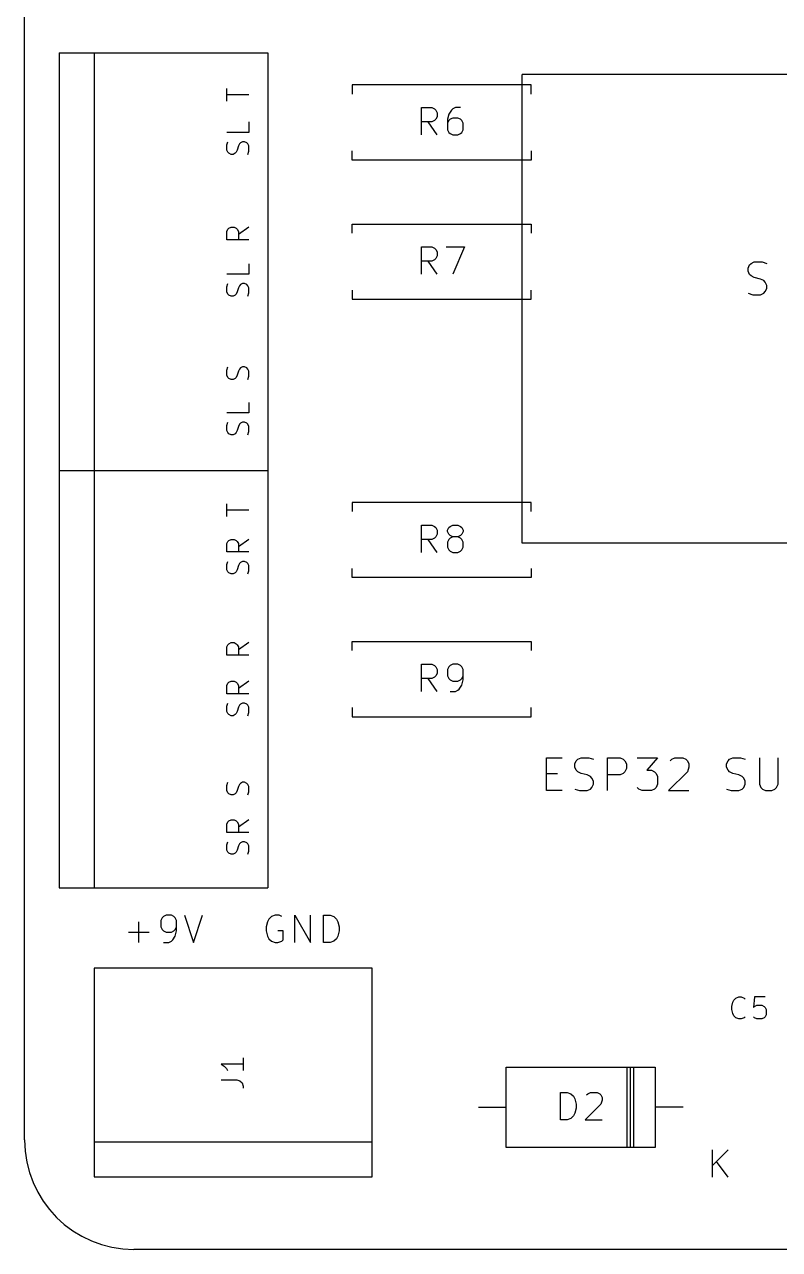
# Model space of a CAD drawing. Header units: millimetres. Extents: x 20 to 122, y -92 to -19.
# Drawn here: x 20 to 47.58, y -92.5 to -47.78 of the extents above; entities that cross this region are included whole.
import ezdxf

# ---------------------------------------------------------------- set-up
doc = ezdxf.new("R2010")
doc.units = ezdxf.units.MM
doc.layers.add('Edge.Cuts', color=40, linetype='CONTINUOUS', true_color=0xfabd2f)
doc.layers.add('F.Silkscreen', color=254, linetype='CONTINUOUS', true_color=0xebdbb2)

msp = doc.modelspace()

# ---------------------------------------------------------------- linework, layer by layer
at = {"layer": 'Edge.Cuts', "linetype": 'CONTINUOUS'}
for p, q in [((20, -88.5), (20, -23.25)), ((117.88, -92.5), (24, -92.5))]:
    msp.add_line(p, q, dxfattribs=at)
at = {"layer": 'Edge.Cuts'}
msp.add_arc((24, -88.5), 4, -180, -90, dxfattribs=at)
at = {"layer": 'F.Silkscreen', "linetype": 'CONTINUOUS'}
for p, q in [((21.27, -48.82), (21.27, -64.06)), ((21.27, -48.82), (28.89, -48.82)), ((22.54, -48.82), (22.54, -64.06)), ((28.89, -48.82), (28.89, -64.06)), ((38.179999, -66.72), (38.179999, -49.61)), ((67.739999, -49.61), (38.179999, -49.61)), ((31.97, -49.99), (31.97, -50.32)), ((38.51, -49.99), (31.97, -49.99)), ((38.51, -50.32), (38.51, -49.99)), ((27.393855, -50.579047), (27.393855, -50.121904)), ((28.193855, -50.350476), (27.393855, -50.350476)), ((34.501905, -51.814819), (34.501905, -50.814819)), ((34.501905, -50.814819), (34.882857, -50.814819)), ((34.882857, -50.814819), (34.978095, -50.862438)), ((34.978095, -50.862438), (35.025714, -50.910057)), ((35.025714, -50.910057), (35.073333, -51.005295)), ((35.597143, -50.910057), (35.501905, -51.052914)), ((35.644762, -50.862438), (35.597143, -50.910057)), ((35.74, -50.814819), (35.644762, -50.862438)), ((35.930476, -50.814819), (35.74, -50.814819)), ((28.193855, -51.340952), (28.193855, -51.721904)), ((34.882857, -51.338628), (34.501905, -51.338628)), ((35.073333, -51.814819), (34.74, -51.338628)), ((34.978095, -51.291009), (34.882857, -51.338628)), ((35.025714, -51.24339), (34.978095, -51.291009)), ((35.073333, -51.148152), (35.025714, -51.24339)), ((35.073333, -51.005295), (35.073333, -51.148152)), ((35.501905, -51.052914), (35.454286, -51.24339)), ((35.454286, -51.24339), (35.454286, -51.624342)), ((35.501905, -51.291009), (35.454286, -51.386247)), ((35.549524, -51.24339), (35.501905, -51.291009)), ((35.644762, -51.195771), (35.549524, -51.24339)), ((35.835238, -51.195771), (35.644762, -51.195771)), ((35.930476, -51.24339), (35.835238, -51.195771)), ((35.978095, -51.291009), (35.930476, -51.24339)), ((36.025714, -51.386247), (35.978095, -51.291009)), ((36.025714, -51.624342), (36.025714, -51.386247)), ((28.193855, -51.721904), (27.393855, -51.721904)), ((35.454286, -51.624342), (35.501905, -51.71958)), ((35.501905, -51.71958), (35.549524, -51.7672)), ((35.549524, -51.7672), (35.644762, -51.814819)), ((35.644762, -51.814819), (35.835238, -51.814819)), ((35.835238, -51.814819), (35.930476, -51.7672)), ((35.930476, -51.7672), (35.978095, -51.71958)), ((35.978095, -51.71958), (36.025714, -51.624342)), ((27.393855, -52.179047), (27.43195, -52.064762)), ((27.393855, -52.369524), (27.393855, -52.179047)), ((27.812902, -52.217143), (27.774807, -52.369524)), ((27.850998, -52.140952), (27.812902, -52.217143)), ((27.889093, -52.102857), (27.850998, -52.140952)), ((27.965283, -52.064762), (27.889093, -52.102857)), ((28.041474, -52.064762), (27.965283, -52.064762)), ((28.117664, -52.102857), (28.041474, -52.064762)), ((28.15576, -52.140952), (28.117664, -52.102857)), ((28.193855, -52.217143), (28.15576, -52.140952)), ((28.193855, -52.407619), (28.193855, -52.217143)), ((27.43195, -52.445714), (27.393855, -52.369524)), ((27.470045, -52.483809), (27.43195, -52.445714)), ((27.546236, -52.521905), (27.470045, -52.483809)), ((27.622426, -52.521905), (27.546236, -52.521905)), ((27.698617, -52.483809), (27.622426, -52.521905)), ((27.736712, -52.445714), (27.698617, -52.483809)), ((27.774807, -52.369524), (27.736712, -52.445714)), ((28.15576, -52.521905), (28.193855, -52.407619)), ((31.97, -52.73), (31.97, -52.4)), ((38.51, -52.73), (31.97, -52.73)), ((38.51, -52.4), (38.51, -52.73)), ((27.393855, -55.335237), (27.43195, -55.259047)), ((27.393855, -55.639999), (27.393855, -55.335237)), ((27.43195, -55.259047), (27.470045, -55.220952)), ((27.470045, -55.220952), (27.546236, -55.182856)), ((27.546236, -55.182856), (27.660521, -55.182856)), ((27.660521, -55.182856), (27.736712, -55.220952)), ((27.736712, -55.220952), (27.774807, -55.259047)), ((27.774807, -55.259047), (27.812902, -55.335237)), ((28.193855, -55.182856), (27.812902, -55.449523)), ((27.812902, -55.335237), (27.812902, -55.639999)), ((31.97, -55.07), (38.51, -55.07)), ((31.97, -55.4), (31.97, -55.07)), ((38.51, -55.07), (38.51, -55.4)), ((28.193855, -55.639999), (27.393855, -55.639999)), ((34.501905, -56.894819), (34.501905, -55.894819)), ((34.501905, -55.894819), (34.882857, -55.894819)), ((34.882857, -55.894819), (34.978095, -55.942438)), ((35.406667, -55.894819), (36.073333, -55.894819)), ((36.073333, -55.894819), (35.644762, -56.894819)), ((34.978095, -55.942438), (35.025714, -55.990057)), ((35.025714, -56.32339), (34.978095, -56.371009)), ((35.025714, -55.990057), (35.073333, -56.085295)), ((35.073333, -56.228152), (35.025714, -56.32339)), ((35.073333, -56.085295), (35.073333, -56.228152)), ((28.193855, -56.51619), (28.193855, -56.897142)), ((34.882857, -56.418628), (34.501905, -56.418628)), ((35.073333, -56.894819), (34.74, -56.418628)), ((34.978095, -56.371009), (34.882857, -56.418628)), ((46.431428, -56.675914), (46.488571, -56.561628)), ((46.431428, -56.7902), (46.431428, -56.675914)), ((46.488571, -56.904485), (46.431428, -56.7902)), ((46.488571, -56.561628), (46.545714, -56.504485)), ((46.545714, -56.504485), (46.659999, -56.447342)), ((46.659999, -56.447342), (46.945714, -56.447342)), ((46.945714, -56.447342), (47.117142, -56.504485)), ((28.193855, -56.897142), (27.393855, -56.897142)), ((46.545714, -56.961628), (46.488571, -56.904485)), ((46.659999, -57.018771), (46.545714, -56.961628)), ((46.888571, -57.075914), (46.659999, -57.018771)), ((47.002857, -57.133057), (46.888571, -57.075914)), ((47.059999, -57.1902), (47.002857, -57.133057)), ((47.117142, -57.304485), (47.059999, -57.1902)), ((27.393855, -57.354285), (27.43195, -57.24)), ((27.393855, -57.544762), (27.393855, -57.354285)), ((27.43195, -57.620952), (27.393855, -57.544762)), ((27.470045, -57.659047), (27.43195, -57.620952)), ((27.546236, -57.697143), (27.470045, -57.659047)), ((27.698617, -57.659047), (27.622426, -57.697143)), ((27.736712, -57.620952), (27.698617, -57.659047)), ((27.774807, -57.544762), (27.736712, -57.620952)), ((27.812902, -57.392381), (27.774807, -57.544762)), ((27.850998, -57.31619), (27.812902, -57.392381)), ((27.889093, -57.278095), (27.850998, -57.31619)), ((27.965283, -57.24), (27.889093, -57.278095)), ((28.041474, -57.24), (27.965283, -57.24)), ((28.117664, -57.278095), (28.041474, -57.24)), ((28.15576, -57.31619), (28.117664, -57.278095)), ((28.193855, -57.392381), (28.15576, -57.31619)), ((28.15576, -57.697143), (28.193855, -57.582857)), ((28.193855, -57.582857), (28.193855, -57.392381)), ((31.97, -57.48), (31.97, -57.81)), ((38.51, -57.81), (38.51, -57.48)), ((46.431428, -57.5902), (46.602857, -57.647342)), ((46.602857, -57.647342), (46.888571, -57.647342)), ((46.888571, -57.647342), (47.002857, -57.5902)), ((47.002857, -57.5902), (47.059999, -57.533057)), ((47.059999, -57.533057), (47.117142, -57.418771)), ((47.117142, -57.418771), (47.117142, -57.304485)), ((27.622426, -57.697143), (27.546236, -57.697143)), ((31.97, -57.81), (38.51, -57.81)), ((27.393855, -60.396189), (27.43195, -60.281904)), ((27.850998, -60.358094), (27.812902, -60.434285)), ((27.889093, -60.319999), (27.850998, -60.358094)), ((27.965283, -60.281904), (27.889093, -60.319999)), ((28.041474, -60.281904), (27.965283, -60.281904)), ((28.117664, -60.319999), (28.041474, -60.281904)), ((28.15576, -60.358094), (28.117664, -60.319999)), ((28.193855, -60.434285), (28.15576, -60.358094)), ((27.393855, -60.586666), (27.393855, -60.396189)), ((27.43195, -60.662856), (27.393855, -60.586666)), ((27.470045, -60.700951), (27.43195, -60.662856)), ((27.546236, -60.739047), (27.470045, -60.700951)), ((27.622426, -60.739047), (27.546236, -60.739047)), ((27.698617, -60.700951), (27.622426, -60.739047)), ((27.736712, -60.662856), (27.698617, -60.700951)), ((27.774807, -60.586666), (27.736712, -60.662856)), ((27.812902, -60.434285), (27.774807, -60.586666)), ((28.15576, -60.739047), (28.193855, -60.624761)), ((28.193855, -60.624761), (28.193855, -60.434285)), ((28.193855, -61.577142), (28.193855, -61.958094)), ((28.193855, -61.958094), (27.393855, -61.958094)), ((27.393855, -62.415237), (27.43195, -62.300952)), ((27.393855, -62.605714), (27.393855, -62.415237)), ((27.812902, -62.453333), (27.774807, -62.605714)), ((27.850998, -62.377142), (27.812902, -62.453333)), ((27.889093, -62.339047), (27.850998, -62.377142)), ((27.965283, -62.300952), (27.889093, -62.339047)), ((28.041474, -62.300952), (27.965283, -62.300952)), ((28.117664, -62.339047), (28.041474, -62.300952)), ((28.15576, -62.377142), (28.117664, -62.339047)), ((28.193855, -62.453333), (28.15576, -62.377142)), ((28.193855, -62.643809), (28.193855, -62.453333)), ((27.43195, -62.681904), (27.393855, -62.605714)), ((27.470045, -62.719999), (27.43195, -62.681904)), ((27.546236, -62.758095), (27.470045, -62.719999)), ((27.622426, -62.758095), (27.546236, -62.758095)), ((27.698617, -62.719999), (27.622426, -62.758095)), ((27.736712, -62.681904), (27.698617, -62.719999)), ((27.774807, -62.605714), (27.736712, -62.681904)), ((28.15576, -62.758095), (28.193855, -62.643809)), ((21.27, -64.059999), (21.27, -79.299999)), ((21.27, -64.059999), (28.89, -64.059999)), ((21.27, -64.06), (28.89, -64.06)), ((22.54, -64.059999), (22.54, -79.299999)), ((28.89, -64.059999), (28.89, -79.299999)), ((27.393855, -65.742855), (27.393855, -65.285712)), ((31.97, -65.229999), (31.97, -65.559999)), ((38.51, -65.229999), (31.97, -65.229999)), ((38.51, -65.559999), (38.51, -65.229999)), ((28.193855, -65.514284), (27.393855, -65.514284)), ((34.501905, -67.054818), (34.501905, -66.054818)), ((34.501905, -66.054818), (34.882857, -66.054818)), ((34.882857, -66.054818), (34.978095, -66.102437)), ((34.978095, -66.102437), (35.025714, -66.150056)), ((35.025714, -66.150056), (35.073333, -66.245294)), ((35.454286, -66.245294), (35.501905, -66.150056)), ((35.501905, -66.150056), (35.549524, -66.102437)), ((35.549524, -66.102437), (35.644762, -66.054818)), ((35.644762, -66.054818), (35.835238, -66.054818)), ((35.835238, -66.054818), (35.930476, -66.102437)), ((35.930476, -66.102437), (35.978095, -66.150056)), ((35.978095, -66.150056), (36.025714, -66.245294)), ((27.43195, -66.657141), (27.470045, -66.619046)), ((27.470045, -66.619046), (27.546236, -66.58095)), ((27.546236, -66.58095), (27.660521, -66.58095)), ((27.660521, -66.58095), (27.736712, -66.619046)), ((27.736712, -66.619046), (27.774807, -66.657141)), ((28.193855, -66.58095), (27.812902, -66.847617)), ((34.882857, -66.578627), (34.501905, -66.578627)), ((35.073333, -67.054818), (34.74, -66.578627)), ((34.978095, -66.531008), (34.882857, -66.578627)), ((35.025714, -66.483389), (34.978095, -66.531008)), ((35.073333, -66.388151), (35.025714, -66.483389)), ((35.073333, -66.245294), (35.073333, -66.388151)), ((35.454286, -66.292913), (35.454286, -66.245294)), ((35.501905, -66.388151), (35.454286, -66.292913)), ((35.501905, -66.578627), (35.454286, -66.673865)), ((35.549524, -66.43577), (35.501905, -66.388151)), ((35.549524, -66.531008), (35.501905, -66.578627)), ((35.644762, -66.483389), (35.549524, -66.43577)), ((35.644762, -66.483389), (35.549524, -66.531008)), ((35.835238, -66.483389), (35.644762, -66.483389)), ((35.930476, -66.43577), (35.835238, -66.483389)), ((35.930476, -66.531008), (35.835238, -66.483389)), ((35.978095, -66.388151), (35.930476, -66.43577)), ((35.978095, -66.578627), (35.930476, -66.531008)), ((36.025714, -66.292913), (35.978095, -66.388151)), ((36.025714, -66.673865), (35.978095, -66.578627)), ((36.025714, -66.245294), (36.025714, -66.292913)), ((27.393855, -66.733331), (27.43195, -66.657141)), ((27.393855, -67.038093), (27.393855, -66.733331)), ((28.193855, -67.038093), (27.393855, -67.038093)), ((27.774807, -66.657141), (27.812902, -66.733331)), ((27.812902, -66.733331), (27.812902, -67.038093)), ((35.454286, -66.673865), (35.454286, -66.864341)), ((35.454286, -66.864341), (35.501905, -66.959579)), ((35.501905, -66.959579), (35.549524, -67.007199)), ((35.549524, -67.007199), (35.644762, -67.054818)), ((35.644762, -67.054818), (35.835238, -67.054818)), ((35.835238, -67.054818), (35.930476, -67.007199)), ((35.930476, -67.007199), (35.978095, -66.959579)), ((35.978095, -66.959579), (36.025714, -66.864341)), ((36.025714, -66.864341), (36.025714, -66.673865)), ((67.739999, -66.72), (38.179999, -66.72)), ((27.393855, -67.495236), (27.43195, -67.380951)), ((27.393855, -67.685713), (27.393855, -67.495236)), ((27.850998, -67.457141), (27.812902, -67.533332)), ((27.889093, -67.419046), (27.850998, -67.457141)), ((27.965283, -67.380951), (27.889093, -67.419046)), ((28.041474, -67.380951), (27.965283, -67.380951)), ((28.117664, -67.419046), (28.041474, -67.380951)), ((28.15576, -67.457141), (28.117664, -67.419046)), ((28.193855, -67.533332), (28.15576, -67.457141)), ((27.43195, -67.761903), (27.393855, -67.685713)), ((27.470045, -67.799998), (27.43195, -67.761903)), ((27.546236, -67.838094), (27.470045, -67.799998)), ((27.622426, -67.838094), (27.546236, -67.838094)), ((27.698617, -67.799998), (27.622426, -67.838094)), ((27.736712, -67.761903), (27.698617, -67.799998)), ((27.774807, -67.685713), (27.736712, -67.761903)), ((27.812902, -67.533332), (27.774807, -67.685713)), ((28.15576, -67.838094), (28.193855, -67.723808)), ((28.193855, -67.723808), (28.193855, -67.533332)), ((31.97, -67.969999), (31.97, -67.639999)), ((38.51, -67.969999), (31.97, -67.969999)), ((38.51, -67.639999), (38.51, -67.969999)), ((27.393855, -70.499045), (27.43195, -70.422855)), ((27.393855, -70.803807), (27.393855, -70.499045)), ((27.43195, -70.422855), (27.470045, -70.38476)), ((27.470045, -70.38476), (27.546236, -70.346664)), ((27.546236, -70.346664), (27.660521, -70.346664)), ((27.660521, -70.346664), (27.736712, -70.38476)), ((27.736712, -70.38476), (27.774807, -70.422855)), ((27.774807, -70.422855), (27.812902, -70.499045)), ((28.193855, -70.346664), (27.812902, -70.613331)), ((27.812902, -70.499045), (27.812902, -70.803807)), ((31.97, -70.31), (38.51, -70.31)), ((31.97, -70.64), (31.97, -70.31)), ((38.51, -70.31), (38.51, -70.64)), ((28.193855, -70.803807), (27.393855, -70.803807)), ((34.501905, -72.134819), (34.501905, -71.134819)), ((34.501905, -71.134819), (34.882857, -71.134819)), ((34.882857, -71.134819), (34.978095, -71.182438)), ((34.978095, -71.182438), (35.025714, -71.230057)), ((35.025714, -71.230057), (35.073333, -71.325295)), ((35.073333, -71.468152), (35.025714, -71.56339)), ((35.073333, -71.325295), (35.073333, -71.468152)), ((35.501905, -71.230057), (35.454286, -71.325295)), ((35.454286, -71.325295), (35.454286, -71.56339)), ((35.549524, -71.182438), (35.501905, -71.230057)), ((35.644762, -71.134819), (35.549524, -71.182438)), ((35.835238, -71.134819), (35.644762, -71.134819)), ((35.930476, -71.182438), (35.835238, -71.134819)), ((35.978095, -71.230057), (35.930476, -71.182438)), ((36.025714, -71.325295), (35.978095, -71.230057)), ((36.025714, -71.706247), (36.025714, -71.325295)), ((27.393855, -71.908569), (27.43195, -71.832379)), ((27.393855, -72.213331), (27.393855, -71.908569)), ((27.43195, -71.832379), (27.470045, -71.794284)), ((27.470045, -71.794284), (27.546236, -71.756188)), ((27.546236, -71.756188), (27.660521, -71.756188)), ((27.660521, -71.756188), (27.736712, -71.794284)), ((27.736712, -71.794284), (27.774807, -71.832379)), ((27.774807, -71.832379), (27.812902, -71.908569)), ((28.193855, -71.756188), (27.812902, -72.022855)), ((27.812902, -71.908569), (27.812902, -72.213331)), ((34.882857, -71.658628), (34.501905, -71.658628)), ((35.073333, -72.134819), (34.74, -71.658628)), ((34.978095, -71.611009), (34.882857, -71.658628)), ((35.025714, -71.56339), (34.978095, -71.611009)), ((35.454286, -71.56339), (35.501905, -71.658628)), ((35.501905, -71.658628), (35.549524, -71.706247)), ((35.549524, -71.706247), (35.644762, -71.753866)), ((35.644762, -71.753866), (35.835238, -71.753866)), ((35.835238, -71.753866), (35.930476, -71.706247)), ((35.882857, -72.03958), (35.978095, -71.896723)), ((35.930476, -71.706247), (35.978095, -71.658628)), ((35.978095, -71.658628), (36.025714, -71.56339)), ((35.978095, -71.896723), (36.025714, -71.706247)), ((28.193855, -72.213331), (27.393855, -72.213331)), ((35.549524, -72.134819), (35.74, -72.134819)), ((35.74, -72.134819), (35.835238, -72.0872)), ((35.835238, -72.0872), (35.882857, -72.03958)), ((27.393855, -72.670474), (27.43195, -72.556189)), ((27.393855, -72.860951), (27.393855, -72.670474)), ((27.43195, -72.937141), (27.393855, -72.860951)), ((27.774807, -72.860951), (27.736712, -72.937141)), ((27.812902, -72.70857), (27.774807, -72.860951)), ((27.850998, -72.632379), (27.812902, -72.70857)), ((27.889093, -72.594284), (27.850998, -72.632379)), ((27.965283, -72.556189), (27.889093, -72.594284)), ((28.041474, -72.556189), (27.965283, -72.556189)), ((28.117664, -72.594284), (28.041474, -72.556189)), ((28.15576, -72.632379), (28.117664, -72.594284)), ((28.193855, -72.70857), (28.15576, -72.632379)), ((28.193855, -72.899046), (28.193855, -72.70857)), ((31.97, -72.72), (31.97, -73.05)), ((38.51, -73.05), (38.51, -72.72)), ((27.470045, -72.975236), (27.43195, -72.937141)), ((27.546236, -73.013332), (27.470045, -72.975236)), ((27.622426, -73.013332), (27.546236, -73.013332)), ((27.698617, -72.975236), (27.622426, -73.013332)), ((27.736712, -72.937141), (27.698617, -72.975236)), ((28.15576, -73.013332), (28.193855, -72.899046)), ((31.97, -73.05), (38.51, -73.05)), ((39.071428, -75.747342), (39.071428, -74.547342)), ((39.071428, -74.547342), (39.642856, -74.547342)), ((40.099999, -74.775914), (40.157142, -74.661628)), ((40.157142, -74.661628), (40.214285, -74.604485)), ((40.214285, -74.604485), (40.32857, -74.547342)), ((40.32857, -74.547342), (40.614285, -74.547342)), ((40.614285, -74.547342), (40.785713, -74.604485)), ((41.299999, -75.747342), (41.299999, -74.547342)), ((41.299999, -74.547342), (41.757142, -74.547342)), ((41.757142, -74.547342), (41.871427, -74.604485)), ((41.871427, -74.604485), (41.92857, -74.661628)), ((41.92857, -74.661628), (41.985713, -74.775914)), ((42.385713, -74.547342), (43.12857, -74.547342)), ((43.12857, -74.547342), (42.72857, -75.004485)), ((43.585713, -74.661628), (43.642856, -74.604485)), ((43.642856, -74.604485), (43.757142, -74.547342)), ((43.757142, -74.547342), (44.042856, -74.547342)), ((44.042856, -74.547342), (44.157142, -74.604485)), ((44.157142, -74.604485), (44.214284, -74.661628)), ((44.214284, -74.661628), (44.271427, -74.775914)), ((45.642856, -74.775914), (45.699999, -74.661628)), ((45.699999, -74.661628), (45.757142, -74.604485)), ((45.757142, -74.604485), (45.871427, -74.547342)), ((45.871427, -74.547342), (46.157142, -74.547342)), ((46.157142, -74.547342), (46.32857, -74.604485)), ((46.842856, -74.547342), (46.842856, -75.518771)), ((47.52857, -75.518771), (47.52857, -74.547342)), ((39.071428, -75.118771), (39.471428, -75.118771)), ((40.099999, -74.8902), (40.099999, -74.775914)), ((40.157142, -75.004485), (40.099999, -74.8902)), ((40.214285, -75.061628), (40.157142, -75.004485)), ((40.32857, -75.118771), (40.214285, -75.061628)), ((40.557142, -75.175914), (40.32857, -75.118771)), ((41.871427, -75.118771), (41.757142, -75.175914)), ((41.92857, -75.061628), (41.871427, -75.118771)), ((41.985713, -74.947342), (41.92857, -75.061628)), ((41.985713, -74.775914), (41.985713, -74.947342)), ((42.72857, -75.004485), (42.899999, -75.004485)), ((42.899999, -75.004485), (43.014285, -75.061628)), ((43.014285, -75.061628), (43.071427, -75.118771)), ((43.071427, -75.118771), (43.12857, -75.233057)), ((44.214284, -75.061628), (43.52857, -75.747342)), ((44.271427, -74.8902), (44.214284, -75.061628)), ((44.271427, -74.775914), (44.271427, -74.8902)), ((45.642856, -74.8902), (45.642856, -74.775914)), ((45.699999, -75.004485), (45.642856, -74.8902)), ((45.757142, -75.061628), (45.699999, -75.004485)), ((45.871427, -75.118771), (45.757142, -75.061628)), ((46.099999, -75.175914), (45.871427, -75.118771)), ((27.393855, -75.559998), (27.43195, -75.445713)), ((27.393855, -75.750475), (27.393855, -75.559998)), ((27.850998, -75.521903), (27.812902, -75.598094)), ((27.889093, -75.483808), (27.850998, -75.521903)), ((27.965283, -75.445713), (27.889093, -75.483808)), ((28.041474, -75.445713), (27.965283, -75.445713)), ((28.117664, -75.483808), (28.041474, -75.445713)), ((28.15576, -75.521903), (28.117664, -75.483808)), ((28.193855, -75.598094), (28.15576, -75.521903)), ((40.671428, -75.233057), (40.557142, -75.175914)), ((40.72857, -75.2902), (40.671428, -75.233057)), ((40.785713, -75.404485), (40.72857, -75.2902)), ((40.72857, -75.633057), (40.785713, -75.518771)), ((40.785713, -75.518771), (40.785713, -75.404485)), ((41.757142, -75.175914), (41.299999, -75.175914)), ((43.12857, -75.518771), (43.071427, -75.633057)), ((43.12857, -75.233057), (43.12857, -75.518771)), ((46.214285, -75.233057), (46.099999, -75.175914)), ((46.271427, -75.2902), (46.214285, -75.233057)), ((46.32857, -75.404485), (46.271427, -75.2902)), ((46.271427, -75.633057), (46.32857, -75.518771)), ((46.32857, -75.518771), (46.32857, -75.404485)), ((46.842856, -75.518771), (46.899999, -75.633057)), ((47.471427, -75.633057), (47.52857, -75.518771)), ((27.43195, -75.826665), (27.393855, -75.750475)), ((27.470045, -75.86476), (27.43195, -75.826665)), ((27.546236, -75.902856), (27.470045, -75.86476)), ((27.622426, -75.902856), (27.546236, -75.902856)), ((27.698617, -75.86476), (27.622426, -75.902856)), ((27.736712, -75.826665), (27.698617, -75.86476)), ((27.774807, -75.750475), (27.736712, -75.826665)), ((27.812902, -75.598094), (27.774807, -75.750475)), ((28.15576, -75.902856), (28.193855, -75.78857)), ((28.193855, -75.78857), (28.193855, -75.598094)), ((39.642856, -75.747342), (39.071428, -75.747342)), ((40.099999, -75.6902), (40.271428, -75.747342)), ((40.271428, -75.747342), (40.557142, -75.747342)), ((40.557142, -75.747342), (40.671428, -75.6902)), ((40.671428, -75.6902), (40.72857, -75.633057)), ((42.442856, -75.6902), (42.385713, -75.633057)), ((42.557142, -75.747342), (42.442856, -75.6902)), ((42.899999, -75.747342), (42.557142, -75.747342)), ((43.014285, -75.6902), (42.899999, -75.747342)), ((43.071427, -75.633057), (43.014285, -75.6902)), ((43.52857, -75.747342), (44.271427, -75.747342)), ((45.642856, -75.6902), (45.814285, -75.747342)), ((45.814285, -75.747342), (46.099999, -75.747342)), ((46.099999, -75.747342), (46.214285, -75.6902)), ((46.214285, -75.6902), (46.271427, -75.633057)), ((46.899999, -75.633057), (46.957142, -75.6902)), ((46.957142, -75.6902), (47.071427, -75.747342)), ((47.071427, -75.747342), (47.299999, -75.747342)), ((47.299999, -75.747342), (47.414284, -75.6902)), ((47.414284, -75.6902), (47.471427, -75.633057)), ((27.393855, -76.969522), (27.43195, -76.893332)), ((27.43195, -76.893332), (27.470045, -76.855237)), ((27.470045, -76.855237), (27.546236, -76.817141)), ((27.546236, -76.817141), (27.660521, -76.817141)), ((27.660521, -76.817141), (27.736712, -76.855237)), ((27.736712, -76.855237), (27.774807, -76.893332)), ((27.774807, -76.893332), (27.812902, -76.969522)), ((28.193855, -76.817141), (27.812902, -77.083808)), ((27.393855, -77.274284), (27.393855, -76.969522)), ((28.193855, -77.274284), (27.393855, -77.274284)), ((27.812902, -76.969522), (27.812902, -77.274284)), ((27.393855, -77.731427), (27.43195, -77.617142)), ((27.393855, -77.921904), (27.393855, -77.731427)), ((27.812902, -77.769523), (27.774807, -77.921904)), ((27.850998, -77.693332), (27.812902, -77.769523)), ((27.889093, -77.655237), (27.850998, -77.693332)), ((27.965283, -77.617142), (27.889093, -77.655237)), ((28.041474, -77.617142), (27.965283, -77.617142)), ((28.117664, -77.655237), (28.041474, -77.617142)), ((28.15576, -77.693332), (28.117664, -77.655237)), ((28.193855, -77.769523), (28.15576, -77.693332)), ((28.193855, -77.959999), (28.193855, -77.769523)), ((27.43195, -77.998094), (27.393855, -77.921904)), ((27.470045, -78.036189), (27.43195, -77.998094)), ((27.546236, -78.074285), (27.470045, -78.036189)), ((27.622426, -78.074285), (27.546236, -78.074285)), ((27.698617, -78.036189), (27.622426, -78.074285)), ((27.736712, -77.998094), (27.698617, -78.036189)), ((27.774807, -77.921904), (27.736712, -77.998094)), ((28.15576, -78.074285), (28.193855, -77.959999)), ((21.27, -79.299999), (28.89, -79.299999)), ((25.032381, -80.391617), (24.984762, -80.486855)), ((24.984762, -80.486855), (24.984762, -80.72495)), ((25.08, -80.343998), (25.032381, -80.391617)), ((25.175238, -80.296379), (25.08, -80.343998)), ((25.365714, -80.296379), (25.175238, -80.296379)), ((25.460952, -80.343998), (25.365714, -80.296379)), ((25.508571, -80.391617), (25.460952, -80.343998)), ((25.55619, -80.486855), (25.508571, -80.391617)), ((25.55619, -80.867807), (25.55619, -80.486855)), ((25.841905, -80.296379), (26.175238, -81.296379)), ((26.175238, -81.296379), (26.508571, -80.296379)), ((28.921905, -80.439236), (28.874286, -80.534474)), ((29.017143, -80.343998), (28.921905, -80.439236)), ((29.16, -80.296379), (29.017143, -80.343998)), ((29.302857, -80.296379), (29.16, -80.296379)), ((29.398095, -80.343998), (29.302857, -80.296379)), ((29.874286, -81.296379), (29.874286, -80.296379)), ((29.874286, -80.296379), (30.445714, -81.296379)), ((30.445714, -81.296379), (30.445714, -80.296379)), ((30.921905, -81.296379), (30.921905, -80.296379)), ((30.921905, -80.296379), (31.16, -80.296379)), ((31.16, -80.296379), (31.302857, -80.343998)), ((31.302857, -80.343998), (31.398095, -80.439236)), ((31.398095, -80.439236), (31.445714, -80.534474)), ((23.794286, -80.915426), (24.556191, -80.915426)), ((24.175238, -81.296379), (24.175238, -80.534474)), ((24.984762, -80.72495), (25.032381, -80.820188)), ((25.032381, -80.820188), (25.08, -80.867807)), ((25.08, -80.867807), (25.175238, -80.915426)), ((25.175238, -80.915426), (25.365714, -80.915426)), ((25.365714, -80.915426), (25.460952, -80.867807)), ((25.460952, -80.867807), (25.508571, -80.820188)), ((25.508571, -80.820188), (25.55619, -80.72495)), ((25.508571, -81.058283), (25.55619, -80.867807)), ((28.874286, -80.534474), (28.826667, -80.72495)), ((28.826667, -80.72495), (28.826667, -80.867807)), ((28.826667, -80.867807), (28.874286, -81.058283)), ((29.445714, -80.867807), (29.255238, -80.867807)), ((29.445714, -81.20114), (29.445714, -80.867807)), ((31.445714, -80.534474), (31.493333, -80.72495)), ((31.493333, -80.867807), (31.445714, -81.058283)), ((31.493333, -80.72495), (31.493333, -80.867807)), ((25.08, -81.296379), (25.270476, -81.296379)), ((25.270476, -81.296379), (25.365714, -81.24876)), ((25.365714, -81.24876), (25.413333, -81.20114)), ((25.413333, -81.20114), (25.508571, -81.058283)), ((28.874286, -81.058283), (28.921905, -81.153521)), ((28.921905, -81.153521), (29.017143, -81.24876)), ((29.017143, -81.24876), (29.16, -81.296379)), ((29.16, -81.296379), (29.255238, -81.296379)), ((29.255238, -81.296379), (29.398095, -81.24876)), ((29.398095, -81.24876), (29.445714, -81.20114)), ((31.16, -81.296379), (30.921905, -81.296379)), ((31.302857, -81.24876), (31.16, -81.296379)), ((31.398095, -81.153521), (31.302857, -81.24876)), ((31.445714, -81.058283), (31.398095, -81.153521)), ((22.54, -82.23), (22.54, -89.85)), ((32.7, -82.23), (22.54, -82.23)), ((32.7, -89.85), (32.7, -82.23)), ((45.832682, -83.624221), (45.870778, -83.47184)), ((45.870778, -83.47184), (45.908873, -83.395649)), ((45.908873, -83.395649), (45.985063, -83.319459)), ((45.985063, -83.319459), (46.099349, -83.281364)), ((46.099349, -83.281364), (46.17554, -83.281364)), ((46.17554, -83.281364), (46.289825, -83.319459)), ((46.289825, -83.319459), (46.327921, -83.357554)), ((46.670778, -83.281364), (46.632682, -83.662316)), ((47.05173, -83.281364), (46.670778, -83.281364)), ((46.670778, -83.624221), (46.746968, -83.586126)), ((46.746968, -83.586126), (46.937444, -83.586126)), ((46.937444, -83.586126), (47.013635, -83.624221)), ((45.832682, -83.738507), (45.832682, -83.624221)), ((45.870778, -83.890888), (45.832682, -83.738507)), ((45.908873, -83.967078), (45.870778, -83.890888)), ((45.985063, -84.043269), (45.908873, -83.967078)), ((46.099349, -84.081364), (45.985063, -84.043269)), ((46.289825, -84.043269), (46.17554, -84.081364)), ((46.327921, -84.005173), (46.289825, -84.043269)), ((46.632682, -83.662316), (46.670778, -83.624221)), ((46.670778, -84.043269), (46.632682, -84.005173)), ((46.746968, -84.081364), (46.670778, -84.043269)), ((47.013635, -84.043269), (46.937444, -84.081364)), ((47.013635, -83.624221), (47.05173, -83.662316)), ((47.05173, -84.005173), (47.013635, -84.043269)), ((47.05173, -83.662316), (47.089825, -83.738507)), ((47.089825, -83.928983), (47.05173, -84.005173)), ((47.089825, -83.738507), (47.089825, -83.928983)), ((46.17554, -84.081364), (46.099349, -84.081364)), ((46.937444, -84.081364), (46.746968, -84.081364)), ((27.983854, -85.735236), (27.183854, -85.735236)), ((27.183854, -85.735236), (27.298139, -85.811427)), ((27.298139, -85.811427), (27.37433, -85.887617)), ((27.983854, -85.506665), (27.983854, -85.963808)), ((37.6, -85.84), (43.04, -85.84)), ((37.6, -88.78), (37.6, -85.84)), ((42.02, -88.78), (42.02, -85.84)), ((42.14, -88.78), (42.14, -85.84)), ((42.26, -88.78), (42.26, -85.84)), ((43.04, -85.84), (43.04, -88.78)), ((27.37433, -85.887617), (27.412425, -85.963808)), ((27.183854, -86.306665), (27.755282, -86.306665)), ((27.755282, -86.306665), (27.869568, -86.34476)), ((27.869568, -86.34476), (27.945759, -86.420951)), ((27.945759, -86.420951), (27.983854, -86.535236)), ((27.983854, -86.535236), (27.983854, -86.611427)), ((39.581905, -87.764819), (39.581905, -86.764819)), ((39.581905, -86.764819), (39.82, -86.764819)), ((39.82, -86.764819), (39.962857, -86.812438)), ((39.962857, -86.812438), (40.058095, -86.907676)), ((40.058095, -86.907676), (40.105714, -87.002914)), ((40.105714, -87.002914), (40.153333, -87.19339)), ((40.153333, -87.19339), (40.153333, -87.336247)), ((41.058095, -87.19339), (40.486667, -87.764819)), ((40.534286, -86.860057), (40.581905, -86.812438)), ((40.581905, -86.812438), (40.677143, -86.764819)), ((40.677143, -86.764819), (40.915238, -86.764819)), ((40.915238, -86.764819), (41.010476, -86.812438)), ((41.010476, -86.812438), (41.058095, -86.860057)), ((41.058095, -86.860057), (41.105714, -86.955295)), ((41.105714, -87.050533), (41.058095, -87.19339)), ((41.105714, -86.955295), (41.105714, -87.050533)), ((36.58, -87.31), (37.6, -87.31)), ((40.058095, -87.621961), (39.962857, -87.7172)), ((40.105714, -87.526723), (40.058095, -87.621961)), ((40.153333, -87.336247), (40.105714, -87.526723)), ((44.06, -87.31), (43.04, -87.31)), ((39.82, -87.764819), (39.581905, -87.764819)), ((39.962857, -87.7172), (39.82, -87.764819)), ((40.486667, -87.764819), (41.105714, -87.764819)), ((32.7, -88.58), (22.54, -88.58)), ((43.04, -88.78), (37.6, -88.78)), ((45.138095, -89.864819), (45.138095, -88.864819)), ((45.709523, -88.864819), (45.138095, -89.436247)), ((45.709523, -89.864819), (45.280952, -89.29339)), ((22.54, -89.85), (32.7, -89.85))]:
    msp.add_line(p, q, dxfattribs=at)

doc.saveas('drawing.dxf')
